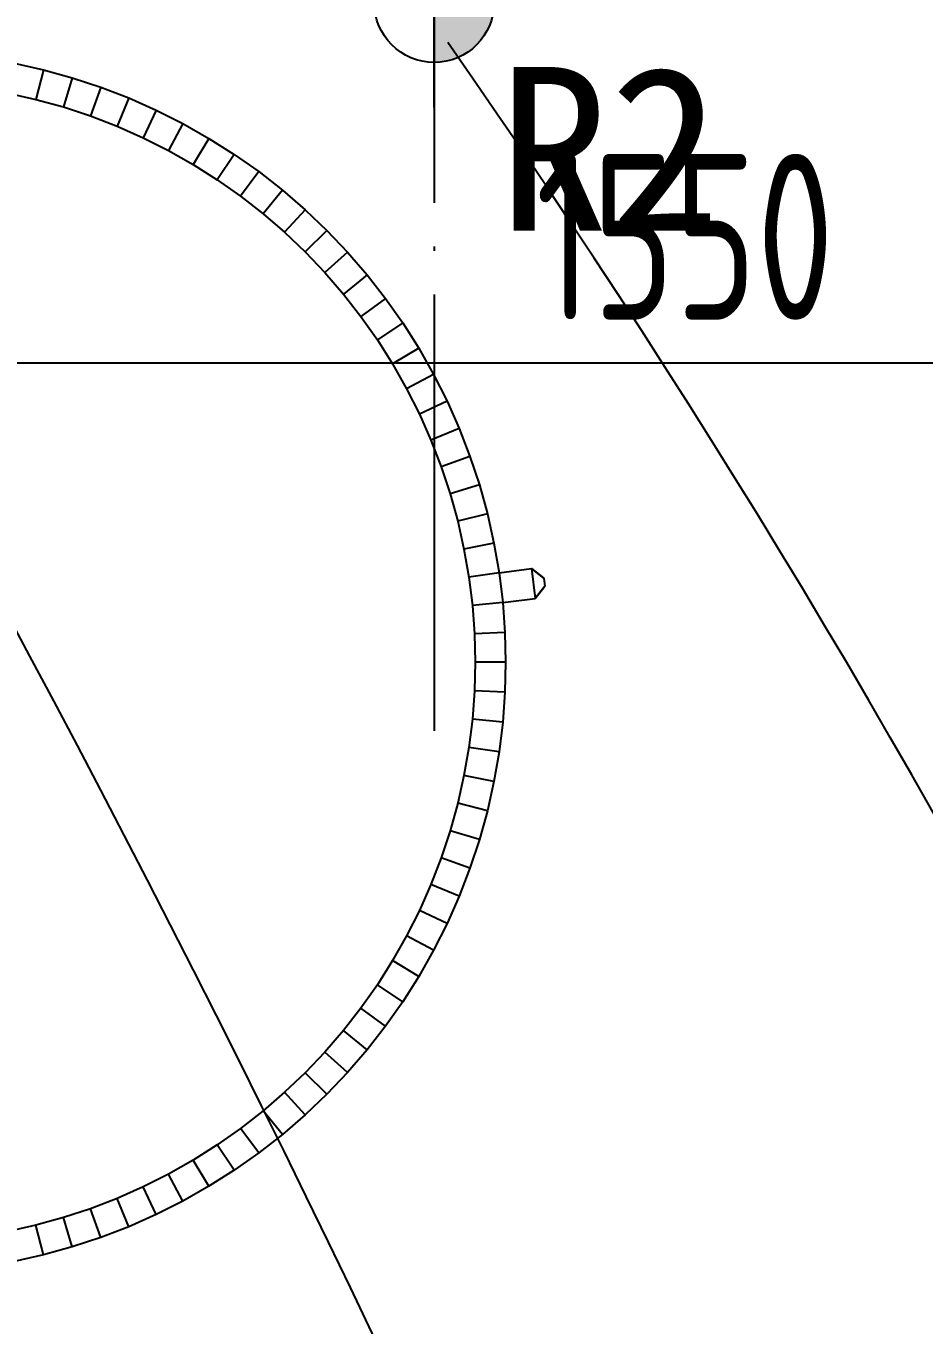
# Model space of a CAD drawing. Extents: x 11992 to 29481, y -6727 to 6811.
# Drawn here: x 13072 to 13484, y -3926 to -3330 of the extents above; entities that cross this region are included whole.
import ezdxf

# ---------------------------------------------------------------- set-up
doc = ezdxf.new("R2010")
doc.units = 0
doc.header["$MEASUREMENT"] = 0
doc.linetypes.add('DOTE', pattern=[2.42, 2, -0.2, 0.02, -0.2])
doc.layers.get('0').update_dxf_attribs({"color": 8, "linetype": 'CONTINUOUS'})
doc.layers.get('Defpoints').update_dxf_attribs({"color": 8, "linetype": 'CONTINUOUS'})
for name, color, linetype in [('zoylight 2射灯', 1, 'CONTINUOUS'), ('zoylight 3编号', 7, 'CONTINUOUS'), ('zoylight 4标注', 9, 'CONTINUOUS'), ('zoylight 5回路', 4, 'CONTINUOUS')]:
    doc.layers.add(name, color=color, linetype=linetype)
doc.styles.add('CCD-DIM', font='archs.shx', dxfattribs={"width": 0.8})
doc.styles.add('TFB MS 3mm at 1 to 25', font='arial.ttf', dxfattribs={"height": 75})
doc.dimstyles.new('zoylight_DIM_40', dxfattribs={"dimscale": 40, "dimtxt": 1.9, "dimasz": 0.4, "dimexe": 0.5, "dimexo": 0.5, "dimgap": 0.5, "dimtad": 1, "dimdec": 0, "dimrnd": 5, "dimzin": 12, "dimdsep": 46, "dimtxsty": 'CCD-DIM', "dimblk": 'CCD_Dimension_Tick', "dimcen": 0.125, "dimclrd": 44, "dimclre": 44, "dimclrt": 50, "dimadec": 0, "dimazin": 0, "dimtfac": 1, "dimtdec": 0, "dimtmove": 2, "dimatfit": 3, "dimldrblk": 'CCD_Leader_Dot', "dimfxl": 0, "dimtvp": 1, "dimtolj": 1, "dimtzin": 0, "dimarcsym": 0})

# ---------------------------------------------------------------- blocks, each defined once
blk = doc.blocks.new('嵌入式射灯55')
at = {"layer": 'zoylight 2射灯'}
h = blk.add_hatch(color=256, dxfattribs=at)
h.dxf.hatch_style = 1
h.paths.add_polyline_path([(0, 0), (0, 27.5, 0.4142136), (-27.5, 0)])
h.paths.add_polyline_path([(0, -27.5, 0.4142136), (27.5, 0), (0, 0)])
for p, q in [((0, -48.125), (0, 48.125)), ((48.125, 0), (-48.125, 0))]:
    blk.add_line(p, q, dxfattribs=at)
blk.add_circle((0, 0), 27.5, dxfattribs=at)
blk = doc.blocks.new('CCD_Dimension_Tick')
at = {"color": 0, "linetype": 'ByBlock'}
for p, q in [((-1.091, 0), (0, 0)), ((0, 0), (1.091, 0))]:
    blk.add_line(p, q, dxfattribs=at)
at = {"color": 0, "linetype": 'Continuous', "const_width": 0.608}
blk.add_lwpolyline([(-0.61, -0.61), (0.61, 0.61)], dxfattribs=at)
blk = doc.blocks.new('*D130')
at = {"layer": 'Defpoints', "color": 0, "linetype": 'Continuous'}
for p in [(12599.61, -3484.83), (12599.61, -3548.51), (14149.61, -3548.51)]:
    blk.add_point(p, dxfattribs=at)
at = {"layer": 'zoylight 4标注', "color": 44, "linetype": 'Continuous', "lineweight": -2}
blk.add_line((12599.61, -3528.51), (12599.61, -3464.83), dxfattribs=at)
at = {"layer": 'zoylight 4标注', "color": 44, "lineweight": -2}
for p, q in [((14149.61, -3528.51), (14149.61, -3464.83)), ((14133.61, -3484.83), (12615.61, -3484.83))]:
    blk.add_line(p, q, dxfattribs=at)
at = {"layer": 'zoylight 4标注', "color": 44, "linetype": 'Continuous', "lineweight": -2, "xscale": 16, "yscale": 16, "zscale": 16}
for p, rotation in [((12599.61, -3484.83), 180.0000000003128), ((14149.61, -3484.83), 3.127897940657931e-10)]:
    blk.add_blockref('CCD_Dimension_Tick', p, dxfattribs=dict(at, rotation=rotation))
at = {"layer": 'zoylight 4标注', "color": 50, "linetype": 'Continuous', "insert": (13374.61, -3426.83), "char_height": 76, "attachment_point": 5, "style": 'CCD-DIM'}
blk.add_mtext('\\A1;1550', dxfattribs=at)
blk = doc.blocks.new('CCD_Leader_Dot')
at = {"color": 0, "linetype": 'ByBlock'}
blk.add_line((-5, 0), (-10, 0), dxfattribs=at)
at = {"color": 0, "linetype": 'ByBlock', "const_width": 5}
blk.add_lwpolyline([(-2.5, 0, 1), (2.5, 0, 1)], format="xyb", close=True, dxfattribs=at)

msp = doc.modelspace()

# ---------------------------------------------------------------- linework, layer by layer
for p, q in [((13067.02, -3347.27, -2440.43), (13080.43, -3350.28, -2440.43)), ((13067.02, -3347.27, -2220.43), (13080.43, -3350.28, -2220.43)), ((13067.02, -3347.27, -2210.43), (13080.43, -3350.28, -2210.43)), ((13067.02, -3347.27, -2190.43), (13080.43, -3350.28, -2190.43)), ((13080.43, -3350.28, -2210.43), (13077.03, -3363.86, -2210.43)), ((13080.43, -3350.28, -2440.43), (13080.43, -3350.28, -2220.43)), ((13080.43, -3350.28, -2440.43), (13093.68, -3353.94, -2440.43)), ((13080.43, -3350.28, -2220.43), (13093.68, -3353.94, -2220.43)), ((13080.43, -3350.28, -2210.43), (13093.68, -3353.94, -2210.43)), ((13080.43, -3350.28, -2190.43), (13093.68, -3353.94, -2190.43)), ((13080.43, -3350.28, -2210.43), (13080.43, -3350.28, -2190.43)), ((13093.68, -3353.94, -2210.43), (13089.61, -3367.34, -2210.43)), ((13093.68, -3353.94, -2440.43), (13093.68, -3353.94, -2220.43)), ((13093.68, -3353.94, -2440.43), (13106.73, -3358.25, -2440.43)), ((13093.68, -3353.94, -2220.43), (13106.73, -3358.25, -2220.43)), ((13093.68, -3353.94, -2210.43), (13106.73, -3358.25, -2210.43)), ((13093.68, -3353.94, -2190.43), (13106.73, -3358.25, -2190.43)), ((13093.68, -3353.94, -2210.43), (13093.68, -3353.94, -2190.43)), ((13064.29, -3361, -2210.43), (13077.03, -3363.86, -2210.43)), ((13064.29, -3361, -2220.43), (13077.03, -3363.86, -2220.43)), ((13077.03, -3363.86, -2210.43), (13089.61, -3367.34, -2210.43)), ((13077.03, -3363.86, -2220.43), (13089.61, -3367.34, -2220.43)), ((13077.03, -3363.86, -2210.43), (13077.03, -3363.86, -2220.43)), ((13106.73, -3358.25, -2210.43), (13102.01, -3371.43, -2210.43)), ((13106.73, -3358.25, -2440.43), (13106.73, -3358.25, -2220.43)), ((13106.73, -3358.25, -2440.43), (13119.55, -3363.2, -2440.43)), ((13106.73, -3358.25, -2220.43), (13119.55, -3363.2, -2220.43)), ((13106.73, -3358.25, -2210.43), (13119.55, -3363.2, -2210.43)), ((13106.73, -3358.25, -2190.43), (13119.55, -3363.2, -2190.43)), ((13106.73, -3358.25, -2210.43), (13106.73, -3358.25, -2190.43)), ((13119.55, -3363.2, -2210.43), (13114.19, -3376.13, -2210.43)), ((13119.55, -3363.2, -2440.43), (13119.55, -3363.2, -2220.43)), ((13119.55, -3363.2, -2440.43), (13132.11, -3368.77, -2440.43)), ((13119.55, -3363.2, -2220.43), (13132.11, -3368.77, -2220.43)), ((13119.55, -3363.2, -2210.43), (13132.11, -3368.77, -2210.43)), ((13119.55, -3363.2, -2190.43), (13132.11, -3368.77, -2190.43)), ((13119.55, -3363.2, -2210.43), (13119.55, -3363.2, -2190.43)), ((13089.61, -3367.34, -2210.43), (13102.01, -3371.43, -2210.43)), ((13089.61, -3367.34, -2220.43), (13102.01, -3371.43, -2220.43)), ((13089.61, -3367.34, -2210.43), (13089.61, -3367.34, -2220.43)), ((13132.11, -3368.77, -2210.43), (13126.13, -3381.42, -2210.43)), ((13132.11, -3368.77, -2440.43), (13132.11, -3368.77, -2220.43)), ((13132.11, -3368.77, -2440.43), (13144.39, -3374.95, -2440.43)), ((13132.11, -3368.77, -2220.43), (13144.39, -3374.95, -2220.43)), ((13132.11, -3368.77, -2210.43), (13144.39, -3374.95, -2210.43)), ((13132.11, -3368.77, -2190.43), (13144.39, -3374.95, -2190.43)), ((13132.11, -3368.77, -2210.43), (13132.11, -3368.77, -2190.43)), ((13102.01, -3371.43, -2210.43), (13114.19, -3376.13, -2210.43)), ((13102.01, -3371.43, -2220.43), (13114.19, -3376.13, -2220.43)), ((13102.01, -3371.43, -2210.43), (13102.01, -3371.43, -2220.43)), ((13144.39, -3374.95, -2210.43), (13137.79, -3387.29, -2210.43)), ((13144.39, -3374.95, -2440.43), (13144.39, -3374.95, -2220.43)), ((13144.39, -3374.95, -2440.43), (13156.35, -3381.72, -2440.43)), ((13144.39, -3374.95, -2220.43), (13156.35, -3381.72, -2220.43)), ((13144.39, -3374.95, -2210.43), (13156.35, -3381.72, -2210.43)), ((13144.39, -3374.95, -2190.43), (13156.35, -3381.72, -2190.43)), ((13144.39, -3374.95, -2210.43), (13144.39, -3374.95, -2190.43)), ((13114.19, -3376.13, -2210.43), (13126.13, -3381.42, -2210.43)), ((13114.19, -3376.13, -2220.43), (13126.13, -3381.42, -2220.43)), ((13114.19, -3376.13, -2210.43), (13114.19, -3376.13, -2220.43)), ((13126.13, -3381.42, -2210.43), (13137.79, -3387.29, -2210.43)), ((13126.13, -3381.42, -2220.43), (13137.79, -3387.29, -2220.43)), ((13126.13, -3381.42, -2210.43), (13126.13, -3381.42, -2220.43)), ((13156.35, -3381.72, -2210.43), (13149.15, -3393.73, -2210.43)), ((13156.35, -3381.72, -2440.43), (13156.35, -3381.72, -2220.43)), ((13156.35, -3381.72, -2440.43), (13167.96, -3389.07, -2440.43)), ((13156.35, -3381.72, -2220.43), (13167.96, -3389.07, -2220.43)), ((13156.35, -3381.72, -2210.43), (13167.96, -3389.07, -2210.43)), ((13156.35, -3381.72, -2190.43), (13167.96, -3389.07, -2190.43)), ((13156.35, -3381.72, -2210.43), (13156.35, -3381.72, -2190.43)), ((13137.79, -3387.29, -2210.43), (13149.15, -3393.73, -2210.43)), ((13137.79, -3387.29, -2220.43), (13149.15, -3393.73, -2220.43)), ((13137.79, -3387.29, -2210.43), (13137.79, -3387.29, -2220.43)), ((13149.15, -3393.73, -2210.43), (13160.18, -3400.71, -2210.43)), ((13149.15, -3393.73, -2220.43), (13160.18, -3400.71, -2220.43)), ((13149.15, -3393.73, -2210.43), (13149.15, -3393.73, -2220.43)), ((13167.96, -3389.07, -2210.43), (13160.18, -3400.71, -2210.43)), ((13167.96, -3389.07, -2440.43), (13167.96, -3389.07, -2220.43)), ((13167.96, -3389.07, -2440.43), (13179.19, -3396.99, -2440.43)), ((13167.96, -3389.07, -2220.43), (13179.19, -3396.99, -2220.43)), ((13167.96, -3389.07, -2210.43), (13179.19, -3396.99, -2210.43)), ((13167.96, -3389.07, -2190.43), (13179.19, -3396.99, -2190.43)), ((13167.96, -3389.07, -2210.43), (13167.96, -3389.07, -2190.43)), ((13179.19, -3396.99, -2210.43), (13170.85, -3408.23, -2210.43)), ((13179.19, -3396.99, -2440.43), (13179.19, -3396.99, -2220.43)), ((13179.19, -3396.99, -2440.43), (13190.03, -3405.44, -2440.43)), ((13179.19, -3396.99, -2220.43), (13190.03, -3405.44, -2220.43)), ((13179.19, -3396.99, -2210.43), (13190.03, -3405.44, -2210.43)), ((13179.19, -3396.99, -2190.43), (13190.03, -3405.44, -2190.43)), ((13179.19, -3396.99, -2210.43), (13179.19, -3396.99, -2190.43)), ((13160.18, -3400.71, -2210.43), (13170.85, -3408.23, -2210.43)), ((13160.18, -3400.71, -2220.43), (13170.85, -3408.23, -2220.43)), ((13160.18, -3400.71, -2210.43), (13160.18, -3400.71, -2220.43)), ((13190.03, -3405.44, -2210.43), (13181.15, -3416.26, -2210.43)), ((13190.03, -3405.44, -2440.43), (13190.03, -3405.44, -2220.43)), ((13190.03, -3405.44, -2440.43), (13200.43, -3414.42, -2440.43)), ((13190.03, -3405.44, -2220.43), (13200.43, -3414.42, -2220.43)), ((13190.03, -3405.44, -2210.43), (13200.43, -3414.42, -2210.43)), ((13190.03, -3405.44, -2190.43), (13200.43, -3414.42, -2190.43)), ((13190.03, -3405.44, -2210.43), (13190.03, -3405.44, -2190.43)), ((13170.85, -3408.23, -2210.43), (13181.15, -3416.26, -2210.43)), ((13170.85, -3408.23, -2220.43), (13181.15, -3416.26, -2220.43)), ((13170.85, -3408.23, -2210.43), (13170.85, -3408.23, -2220.43)), ((13181.15, -3416.26, -2210.43), (13191.03, -3424.79, -2210.43)), ((13181.15, -3416.26, -2220.43), (13191.03, -3424.79, -2220.43)), ((13181.15, -3416.26, -2210.43), (13181.15, -3416.26, -2220.43)), ((13200.43, -3414.42, -2210.43), (13191.03, -3424.79, -2210.43)), ((13200.43, -3414.42, -2440.43), (13200.43, -3414.42, -2220.43)), ((13200.43, -3414.42, -2440.43), (13210.39, -3423.9, -2440.43)), ((13200.43, -3414.42, -2220.43), (13210.39, -3423.9, -2220.43)), ((13200.43, -3414.42, -2210.43), (13210.39, -3423.9, -2210.43)), ((13200.43, -3414.42, -2190.43), (13210.39, -3423.9, -2190.43)), ((13200.43, -3414.42, -2210.43), (13200.43, -3414.42, -2190.43)), ((13191.03, -3424.79, -2210.43), (13200.49, -3433.79, -2210.43)), ((13191.03, -3424.79, -2220.43), (13200.49, -3433.79, -2220.43)), ((13191.03, -3424.79, -2210.43), (13191.03, -3424.79, -2220.43)), ((13210.39, -3423.9, -2210.43), (13200.49, -3433.79, -2210.43)), ((13210.39, -3423.9, -2440.43), (13210.39, -3423.9, -2220.43)), ((13210.39, -3423.9, -2440.43), (13219.86, -3433.85, -2440.43)), ((13210.39, -3423.9, -2220.43), (13219.86, -3433.85, -2220.43)), ((13210.39, -3423.9, -2210.43), (13219.86, -3433.85, -2210.43)), ((13210.39, -3423.9, -2190.43), (13219.86, -3433.85, -2190.43)), ((13210.39, -3423.9, -2210.43), (13210.39, -3423.9, -2190.43)), ((13200.49, -3433.79, -2210.43), (13209.49, -3443.25, -2210.43)), ((13200.49, -3433.79, -2220.43), (13209.49, -3443.25, -2220.43)), ((13200.49, -3433.79, -2210.43), (13200.49, -3433.79, -2220.43)), ((13219.86, -3433.85, -2210.43), (13209.49, -3443.25, -2210.43)), ((13219.86, -3433.85, -2440.43), (13219.86, -3433.85, -2220.43)), ((13219.86, -3433.85, -2440.43), (13228.84, -3444.25, -2440.43)), ((13219.86, -3433.85, -2220.43), (13228.84, -3444.25, -2220.43)), ((13219.86, -3433.85, -2210.43), (13228.84, -3444.25, -2210.43)), ((13219.86, -3433.85, -2190.43), (13228.84, -3444.25, -2190.43)), ((13219.86, -3433.85, -2210.43), (13219.86, -3433.85, -2190.43)), ((13209.49, -3443.25, -2210.43), (13218.02, -3453.14, -2210.43)), ((13209.49, -3443.25, -2220.43), (13218.02, -3453.14, -2220.43)), ((13209.49, -3443.25, -2210.43), (13209.49, -3443.25, -2220.43)), ((13228.84, -3444.25, -2210.43), (13218.02, -3453.14, -2210.43)), ((13228.84, -3444.25, -2440.43), (13228.84, -3444.25, -2220.43)), ((13228.84, -3444.25, -2440.43), (13237.3, -3455.09, -2440.43)), ((13228.84, -3444.25, -2220.43), (13237.3, -3455.09, -2220.43)), ((13228.84, -3444.25, -2210.43), (13237.3, -3455.09, -2210.43)), ((13228.84, -3444.25, -2190.43), (13237.3, -3455.09, -2190.43)), ((13228.84, -3444.25, -2210.43), (13228.84, -3444.25, -2190.43)), ((13218.02, -3453.14, -2210.43), (13226.05, -3463.43, -2210.43)), ((13218.02, -3453.14, -2220.43), (13226.05, -3463.43, -2220.43)), ((13218.02, -3453.14, -2210.43), (13218.02, -3453.14, -2220.43)), ((13237.3, -3455.09, -2210.43), (13226.05, -3463.43, -2210.43)), ((13237.3, -3455.09, -2440.43), (13237.3, -3455.09, -2220.43)), ((13237.3, -3455.09, -2440.43), (13245.21, -3466.33, -2440.43)), ((13237.3, -3455.09, -2220.43), (13245.21, -3466.33, -2220.43)), ((13237.3, -3455.09, -2210.43), (13245.21, -3466.33, -2210.43)), ((13237.3, -3455.09, -2190.43), (13245.21, -3466.33, -2190.43)), ((13237.3, -3455.09, -2210.43), (13237.3, -3455.09, -2190.43)), ((13226.05, -3463.43, -2210.43), (13233.57, -3474.1, -2210.43)), ((13226.05, -3463.43, -2220.43), (13233.57, -3474.1, -2220.43)), ((13226.05, -3463.43, -2210.43), (13226.05, -3463.43, -2220.43)), ((13245.21, -3466.33, -2210.43), (13233.57, -3474.1, -2210.43)), ((13245.21, -3466.33, -2440.43), (13245.21, -3466.33, -2220.43)), ((13245.21, -3466.33, -2440.43), (13252.56, -3477.94, -2440.43)), ((13245.21, -3466.33, -2220.43), (13252.56, -3477.94, -2220.43)), ((13245.21, -3466.33, -2210.43), (13252.56, -3477.94, -2210.43)), ((13245.21, -3466.33, -2190.43), (13252.56, -3477.94, -2190.43)), ((13245.21, -3466.33, -2210.43), (13245.21, -3466.33, -2190.43)), ((13233.57, -3474.1, -2210.43), (13240.55, -3485.13, -2210.43)), ((13233.57, -3474.1, -2220.43), (13240.55, -3485.13, -2220.43)), ((13233.57, -3474.1, -2210.43), (13233.57, -3474.1, -2220.43)), ((13252.56, -3477.94, -2210.43), (13240.55, -3485.13, -2210.43)), ((13252.56, -3477.94, -2440.43), (13252.56, -3477.94, -2220.43)), ((13252.56, -3477.94, -2440.43), (13259.34, -3489.89, -2440.43)), ((13252.56, -3477.94, -2220.43), (13259.34, -3489.89, -2220.43)), ((13252.56, -3477.94, -2210.43), (13259.34, -3489.89, -2210.43)), ((13252.56, -3477.94, -2190.43), (13259.34, -3489.89, -2190.43)), ((13252.56, -3477.94, -2210.43), (13252.56, -3477.94, -2190.43)), ((13240.55, -3485.13, -2210.43), (13246.99, -3496.49, -2210.43)), ((13240.55, -3485.13, -2220.43), (13246.99, -3496.49, -2220.43)), ((13240.55, -3485.13, -2210.43), (13240.55, -3485.13, -2220.43)), ((13259.34, -3489.89, -2210.43), (13246.99, -3496.49, -2210.43)), ((13259.34, -3489.89, -2440.43), (13259.34, -3489.89, -2220.43)), ((13259.34, -3489.89, -2440.43), (13265.52, -3502.17, -2440.43)), ((13259.34, -3489.89, -2220.43), (13265.52, -3502.17, -2220.43)), ((13259.34, -3489.89, -2210.43), (13265.52, -3502.17, -2210.43)), ((13259.34, -3489.89, -2190.43), (13265.52, -3502.17, -2190.43)), ((13259.34, -3489.89, -2210.43), (13259.34, -3489.89, -2190.43)), ((13246.99, -3496.49, -2210.43), (13252.86, -3508.16, -2210.43)), ((13246.99, -3496.49, -2220.43), (13252.86, -3508.16, -2220.43)), ((13246.99, -3496.49, -2210.43), (13246.99, -3496.49, -2220.43)), ((13265.52, -3502.17, -2210.43), (13252.86, -3508.16, -2210.43)), ((13265.52, -3502.17, -2440.43), (13265.52, -3502.17, -2220.43)), ((13265.52, -3502.17, -2440.43), (13271.08, -3514.73, -2440.43)), ((13265.52, -3502.17, -2220.43), (13271.08, -3514.73, -2220.43)), ((13265.52, -3502.17, -2210.43), (13271.08, -3514.73, -2210.43)), ((13265.52, -3502.17, -2190.43), (13271.08, -3514.73, -2190.43)), ((13265.52, -3502.17, -2210.43), (13265.52, -3502.17, -2190.43)), ((13252.86, -3508.16, -2210.43), (13258.15, -3520.09, -2210.43)), ((13252.86, -3508.16, -2220.43), (13258.15, -3520.09, -2220.43)), ((13252.86, -3508.16, -2210.43), (13252.86, -3508.16, -2220.43)), ((13271.08, -3514.73, -2210.43), (13258.15, -3520.09, -2210.43)), ((13271.08, -3514.73, -2440.43), (13271.08, -3514.73, -2220.43)), ((13271.08, -3514.73, -2440.43), (13276.03, -3527.56, -2440.43)), ((13271.08, -3514.73, -2220.43), (13276.03, -3527.56, -2220.43)), ((13271.08, -3514.73, -2210.43), (13276.03, -3527.56, -2210.43)), ((13271.08, -3514.73, -2190.43), (13276.03, -3527.56, -2190.43)), ((13271.08, -3514.73, -2210.43), (13271.08, -3514.73, -2190.43)), ((13258.15, -3520.09, -2210.43), (13262.85, -3532.27, -2210.43)), ((13258.15, -3520.09, -2220.43), (13262.85, -3532.27, -2220.43)), ((13258.15, -3520.09, -2210.43), (13258.15, -3520.09, -2220.43)), ((13276.03, -3527.56, -2210.43), (13262.85, -3532.27, -2210.43)), ((13276.03, -3527.56, -2440.43), (13276.03, -3527.56, -2220.43)), ((13276.03, -3527.56, -2440.43), (13280.34, -3540.61, -2440.43)), ((13276.03, -3527.56, -2220.43), (13280.34, -3540.61, -2220.43)), ((13276.03, -3527.56, -2210.43), (13280.34, -3540.61, -2210.43)), ((13276.03, -3527.56, -2190.43), (13280.34, -3540.61, -2190.43)), ((13276.03, -3527.56, -2210.43), (13276.03, -3527.56, -2190.43)), ((13262.85, -3532.27, -2210.43), (13266.94, -3544.67, -2210.43)), ((13262.85, -3532.27, -2220.43), (13266.94, -3544.67, -2220.43)), ((13262.85, -3532.27, -2210.43), (13262.85, -3532.27, -2220.43)), ((13280.34, -3540.61, -2210.43), (13266.94, -3544.67, -2210.43)), ((13280.34, -3540.61, -2440.43), (13280.34, -3540.61, -2220.43)), ((13280.34, -3540.61, -2440.43), (13284.01, -3553.85, -2440.43)), ((13280.34, -3540.61, -2220.43), (13284.01, -3553.85, -2220.43)), ((13280.34, -3540.61, -2210.43), (13284.01, -3553.85, -2210.43)), ((13280.34, -3540.61, -2190.43), (13284.01, -3553.85, -2190.43)), ((13280.34, -3540.61, -2210.43), (13280.34, -3540.61, -2190.43)), ((13266.94, -3544.67, -2210.43), (13270.43, -3557.25, -2210.43)), ((13266.94, -3544.67, -2220.43), (13270.43, -3557.25, -2220.43)), ((13266.94, -3544.67, -2210.43), (13266.94, -3544.67, -2220.43)), ((13284.01, -3553.85, -2210.43), (13270.43, -3557.25, -2210.43)), ((13284.01, -3553.85, -2440.43), (13284.01, -3553.85, -2220.43)), ((13284.01, -3553.85, -2440.43), (13287.02, -3567.26, -2440.43)), ((13284.01, -3553.85, -2220.43), (13287.02, -3567.26, -2220.43)), ((13284.01, -3553.85, -2210.43), (13287.02, -3567.26, -2210.43)), ((13284.01, -3553.85, -2190.43), (13287.02, -3567.26, -2190.43)), ((13284.01, -3553.85, -2210.43), (13284.01, -3553.85, -2190.43)), ((13270.43, -3557.25, -2210.43), (13273.29, -3569.99, -2210.43)), ((13270.43, -3557.25, -2220.43), (13273.29, -3569.99, -2220.43)), ((13270.43, -3557.25, -2210.43), (13270.43, -3557.25, -2220.43)), ((13287.02, -3567.26, -2210.43), (13273.29, -3569.99, -2210.43)), ((13273.29, -3569.99, -2210.43), (13275.52, -3582.85, -2210.43)), ((13273.29, -3569.99, -2220.43), (13275.52, -3582.85, -2220.43)), ((13273.29, -3569.99, -2210.43), (13273.29, -3569.99, -2220.43)), ((13287.02, -3567.26, -2440.43), (13287.02, -3567.26, -2220.43)), ((13287.02, -3567.26, -2440.43), (13289.37, -3580.8, -2440.43)), ((13287.02, -3567.26, -2220.43), (13289.37, -3580.8, -2220.43)), ((13287.02, -3567.26, -2210.43), (13289.37, -3580.8, -2210.43)), ((13287.02, -3567.26, -2190.43), (13289.37, -3580.8, -2190.43)), ((13287.02, -3567.26, -2210.43), (13287.02, -3567.26, -2190.43)), ((13289.37, -3580.8, -2210.43), (13275.52, -3582.85, -2210.43)), ((13275.52, -3582.85, -2210.43), (13277.12, -3595.81, -2210.43)), ((13275.52, -3582.85, -2220.43), (13277.12, -3595.81, -2220.43)), ((13275.52, -3582.85, -2210.43), (13275.52, -3582.85, -2220.43)), ((13289.37, -3580.8, -2440.43), (13304.26, -3578.96, -2440.43)), ((13289.37, -3580.8, -2220.43), (13304.26, -3578.96, -2220.43)), ((13289.37, -3580.8, -2440.43), (13289.37, -3580.8, -2220.43)), ((13289.37, -3580.8, -2440.43), (13291.05, -3594.44, -2440.43)), ((13289.37, -3580.8, -2220.43), (13291.05, -3594.44, -2220.43)), ((13289.37, -3580.8, -2210.43), (13291.05, -3594.44, -2210.43)), ((13289.37, -3580.8, -2190.43), (13291.05, -3594.44, -2190.43)), ((13289.37, -3580.8, -2210.43), (13289.37, -3580.8, -2190.43)), ((13304.26, -3578.96, -2220.43), (13309.83, -3583.31, -2225.43)), ((13309.83, -3583.31, -2435.43), (13304.26, -3578.96, -2440.43)), ((13304.26, -3578.96, -2220.43), (13304.26, -3578.96, -2440.43)), ((13304.26, -3578.96, -2440.43), (13305.94, -3592.6, -2440.43)), ((13304.26, -3578.96, -2220.43), (13305.94, -3592.6, -2220.43)), ((13309.83, -3583.31, -2225.43), (13309.83, -3583.31, -2435.43)), ((13309.83, -3583.31, -2435.43), (13310.29, -3587.03, -2435.43)), ((13309.83, -3583.31, -2225.43), (13310.29, -3587.03, -2225.43)), ((13310.29, -3587.03, -2435.43), (13305.94, -3592.6, -2440.43)), ((13305.94, -3592.6, -2220.43), (13310.29, -3587.03, -2225.43)), ((13310.29, -3587.03, -2435.43), (13310.29, -3587.03, -2225.43)), ((13291.05, -3594.44, -2210.43), (13277.12, -3595.81, -2210.43)), ((13277.12, -3595.81, -2210.43), (13278.08, -3608.83, -2210.43)), ((13277.12, -3595.81, -2220.43), (13278.08, -3608.83, -2220.43)), ((13277.12, -3595.81, -2210.43), (13277.12, -3595.81, -2220.43)), ((13291.05, -3594.44, -2220.43), (13305.94, -3592.6, -2220.43)), ((13291.05, -3594.44, -2440.43), (13305.94, -3592.6, -2440.43)), ((13291.05, -3594.44, -2440.43), (13291.05, -3594.44, -2220.43)), ((13291.05, -3594.44, -2440.43), (13292.06, -3608.15, -2440.43)), ((13291.05, -3594.44, -2220.43), (13292.06, -3608.15, -2220.43)), ((13291.05, -3594.44, -2210.43), (13292.06, -3608.15, -2210.43)), ((13291.05, -3594.44, -2190.43), (13292.06, -3608.15, -2190.43)), ((13291.05, -3594.44, -2210.43), (13291.05, -3594.44, -2190.43)), ((13305.94, -3592.6, -2440.43), (13305.94, -3592.6, -2220.43)), ((13292.06, -3608.15, -2210.43), (13278.08, -3608.83, -2210.43)), ((13292.06, -3608.15, -2440.43), (13292.06, -3608.15, -2220.43)), ((13292.06, -3608.15, -2440.43), (13292.4, -3621.89, -2440.43)), ((13292.06, -3608.15, -2220.43), (13292.4, -3621.89, -2220.43)), ((13292.06, -3608.15, -2210.43), (13292.4, -3621.89, -2210.43)), ((13292.06, -3608.15, -2190.43), (13292.4, -3621.89, -2190.43)), ((13292.06, -3608.15, -2210.43), (13292.06, -3608.15, -2190.43)), ((13278.08, -3608.83, -2210.43), (13278.4, -3621.89, -2210.43)), ((13278.08, -3608.83, -2220.43), (13278.4, -3621.89, -2220.43)), ((13278.08, -3608.83, -2210.43), (13278.08, -3608.83, -2220.43)), ((13278.4, -3621.89, -2210.43), (13278.08, -3634.94, -2210.43)), ((13278.4, -3621.89, -2220.43), (13278.08, -3634.94, -2220.43)), ((13292.4, -3621.89, -2210.43), (13278.4, -3621.89, -2220.43)), ((13292.4, -3621.89, -2440.43), (13292.06, -3635.62, -2440.43)), ((13292.4, -3621.89, -2220.43), (13292.06, -3635.62, -2220.43)), ((13292.4, -3621.89, -2210.43), (13292.06, -3635.62, -2210.43)), ((13292.4, -3621.89, -2190.43), (13292.06, -3635.62, -2190.43)), ((13292.4, -3621.89, -2440.43), (13292.4, -3621.89, -2220.43)), ((13292.4, -3621.89, -2210.43), (13292.4, -3621.89, -2190.43)), ((13278.08, -3634.94, -2210.43), (13277.12, -3647.96, -2210.43)), ((13278.08, -3634.94, -2220.43), (13277.12, -3647.96, -2220.43)), ((13292.06, -3635.62, -2210.43), (13278.08, -3634.94, -2210.43)), ((13278.08, -3634.94, -2210.43), (13278.08, -3634.94, -2220.43)), ((13292.06, -3635.62, -2440.43), (13291.05, -3649.33, -2440.43)), ((13292.06, -3635.62, -2220.43), (13291.05, -3649.33, -2220.43)), ((13292.06, -3635.62, -2210.43), (13291.05, -3649.33, -2210.43)), ((13292.06, -3635.62, -2190.43), (13291.05, -3649.33, -2190.43)), ((13292.06, -3635.62, -2440.43), (13292.06, -3635.62, -2220.43)), ((13292.06, -3635.62, -2210.43), (13292.06, -3635.62, -2190.43)), ((13277.12, -3647.96, -2210.43), (13275.52, -3660.92, -2210.43)), ((13277.12, -3647.96, -2220.43), (13275.52, -3660.92, -2220.43)), ((13291.05, -3649.33, -2210.43), (13277.12, -3647.96, -2210.43)), ((13277.12, -3647.96, -2210.43), (13277.12, -3647.96, -2220.43)), ((13291.05, -3649.33, -2440.43), (13289.37, -3662.97, -2440.43)), ((13291.05, -3649.33, -2220.43), (13289.37, -3662.97, -2220.43)), ((13291.05, -3649.33, -2210.43), (13289.37, -3662.97, -2210.43)), ((13291.05, -3649.33, -2190.43), (13289.37, -3662.97, -2190.43)), ((13291.05, -3649.33, -2440.43), (13291.05, -3649.33, -2220.43)), ((13291.05, -3649.33, -2210.43), (13291.05, -3649.33, -2190.43)), ((13275.52, -3660.92, -2210.43), (13273.29, -3673.78, -2210.43)), ((13275.52, -3660.92, -2220.43), (13273.29, -3673.78, -2220.43)), ((13289.37, -3662.97, -2210.43), (13275.52, -3660.92, -2210.43)), ((13275.52, -3660.92, -2210.43), (13275.52, -3660.92, -2220.43)), ((13289.37, -3662.97, -2440.43), (13287.02, -3676.51, -2440.43)), ((13289.37, -3662.97, -2220.43), (13287.02, -3676.51, -2220.43)), ((13289.37, -3662.97, -2210.43), (13287.02, -3676.51, -2210.43)), ((13289.37, -3662.97, -2190.43), (13287.02, -3676.51, -2190.43)), ((13289.37, -3662.97, -2440.43), (13289.37, -3662.97, -2220.43)), ((13289.37, -3662.97, -2210.43), (13289.37, -3662.97, -2190.43)), ((13273.29, -3673.78, -2210.43), (13270.43, -3686.52, -2210.43)), ((13273.29, -3673.78, -2220.43), (13270.43, -3686.52, -2220.43)), ((13287.02, -3676.51, -2210.43), (13273.29, -3673.78, -2210.43)), ((13273.29, -3673.78, -2210.43), (13273.29, -3673.78, -2220.43)), ((13287.02, -3676.51, -2440.43), (13284.01, -3689.92, -2440.43)), ((13287.02, -3676.51, -2220.43), (13284.01, -3689.92, -2220.43)), ((13287.02, -3676.51, -2210.43), (13284.01, -3689.92, -2210.43)), ((13287.02, -3676.51, -2190.43), (13284.01, -3689.92, -2190.43)), ((13287.02, -3676.51, -2440.43), (13287.02, -3676.51, -2220.43)), ((13287.02, -3676.51, -2210.43), (13287.02, -3676.51, -2190.43)), ((13270.43, -3686.52, -2210.43), (13266.94, -3699.1, -2210.43)), ((13270.43, -3686.52, -2220.43), (13266.94, -3699.1, -2220.43)), ((13284.01, -3689.92, -2210.43), (13270.43, -3686.52, -2210.43)), ((13270.43, -3686.52, -2210.43), (13270.43, -3686.52, -2220.43)), ((13284.01, -3689.92, -2440.43), (13280.34, -3703.16, -2440.43)), ((13284.01, -3689.92, -2220.43), (13280.34, -3703.16, -2220.43)), ((13284.01, -3689.92, -2210.43), (13280.34, -3703.16, -2210.43)), ((13284.01, -3689.92, -2190.43), (13280.34, -3703.16, -2190.43)), ((13284.01, -3689.92, -2440.43), (13284.01, -3689.92, -2220.43)), ((13284.01, -3689.92, -2210.43), (13284.01, -3689.92, -2190.43)), ((13266.94, -3699.1, -2210.43), (13262.85, -3711.5, -2210.43)), ((13266.94, -3699.1, -2220.43), (13262.85, -3711.5, -2220.43)), ((13280.34, -3703.16, -2210.43), (13266.94, -3699.1, -2210.43)), ((13266.94, -3699.1, -2210.43), (13266.94, -3699.1, -2220.43)), ((13280.34, -3703.16, -2440.43), (13276.03, -3716.21, -2440.43)), ((13280.34, -3703.16, -2220.43), (13276.03, -3716.21, -2220.43)), ((13280.34, -3703.16, -2210.43), (13276.03, -3716.21, -2210.43)), ((13280.34, -3703.16, -2190.43), (13276.03, -3716.21, -2190.43)), ((13280.34, -3703.16, -2440.43), (13280.34, -3703.16, -2220.43)), ((13280.34, -3703.16, -2210.43), (13280.34, -3703.16, -2190.43)), ((13262.85, -3711.5, -2210.43), (13258.15, -3723.68, -2210.43)), ((13262.85, -3711.5, -2220.43), (13258.15, -3723.68, -2220.43)), ((13276.03, -3716.21, -2210.43), (13262.85, -3711.5, -2210.43)), ((13262.85, -3711.5, -2210.43), (13262.85, -3711.5, -2220.43)), ((13276.03, -3716.21, -2440.43), (13271.08, -3729.04, -2440.43)), ((13276.03, -3716.21, -2220.43), (13271.08, -3729.04, -2220.43)), ((13276.03, -3716.21, -2210.43), (13271.08, -3729.04, -2210.43)), ((13276.03, -3716.21, -2190.43), (13271.08, -3729.04, -2190.43)), ((13276.03, -3716.21, -2440.43), (13276.03, -3716.21, -2220.43)), ((13276.03, -3716.21, -2210.43), (13276.03, -3716.21, -2190.43)), ((13258.15, -3723.68, -2210.43), (13252.86, -3735.61, -2210.43)), ((13258.15, -3723.68, -2220.43), (13252.86, -3735.61, -2220.43)), ((13271.08, -3729.04, -2210.43), (13258.15, -3723.68, -2210.43)), ((13258.15, -3723.68, -2210.43), (13258.15, -3723.68, -2220.43)), ((13271.08, -3729.04, -2440.43), (13265.52, -3741.6, -2440.43)), ((13271.08, -3729.04, -2220.43), (13265.52, -3741.6, -2220.43)), ((13271.08, -3729.04, -2210.43), (13265.52, -3741.6, -2210.43)), ((13271.08, -3729.04, -2190.43), (13265.52, -3741.6, -2190.43)), ((13271.08, -3729.04, -2440.43), (13271.08, -3729.04, -2220.43)), ((13271.08, -3729.04, -2210.43), (13271.08, -3729.04, -2190.43)), ((13252.86, -3735.61, -2210.43), (13246.99, -3747.28, -2210.43)), ((13252.86, -3735.61, -2220.43), (13246.99, -3747.28, -2220.43)), ((13265.52, -3741.6, -2210.43), (13252.86, -3735.61, -2210.43)), ((13252.86, -3735.61, -2210.43), (13252.86, -3735.61, -2220.43)), ((13265.52, -3741.6, -2440.43), (13259.34, -3753.88, -2440.43)), ((13265.52, -3741.6, -2220.43), (13259.34, -3753.88, -2220.43)), ((13265.52, -3741.6, -2210.43), (13259.34, -3753.88, -2210.43)), ((13265.52, -3741.6, -2190.43), (13259.34, -3753.88, -2190.43)), ((13265.52, -3741.6, -2440.43), (13265.52, -3741.6, -2220.43)), ((13265.52, -3741.6, -2210.43), (13265.52, -3741.6, -2190.43)), ((13246.99, -3747.28, -2210.43), (13240.55, -3758.64, -2210.43)), ((13246.99, -3747.28, -2220.43), (13240.55, -3758.64, -2220.43)), ((13259.34, -3753.88, -2210.43), (13246.99, -3747.28, -2210.43)), ((13246.99, -3747.28, -2210.43), (13246.99, -3747.28, -2220.43)), ((13259.34, -3753.88, -2440.43), (13252.56, -3765.83, -2440.43)), ((13259.34, -3753.88, -2220.43), (13252.56, -3765.83, -2220.43)), ((13259.34, -3753.88, -2210.43), (13252.56, -3765.83, -2210.43)), ((13259.34, -3753.88, -2190.43), (13252.56, -3765.83, -2190.43)), ((13259.34, -3753.88, -2440.43), (13259.34, -3753.88, -2220.43)), ((13259.34, -3753.88, -2210.43), (13259.34, -3753.88, -2190.43)), ((13240.55, -3758.64, -2210.43), (13233.57, -3769.67, -2210.43)), ((13240.55, -3758.64, -2220.43), (13233.57, -3769.67, -2220.43)), ((13252.56, -3765.83, -2210.43), (13240.55, -3758.64, -2210.43)), ((13240.55, -3758.64, -2210.43), (13240.55, -3758.64, -2220.43)), ((13252.56, -3765.83, -2440.43), (13245.21, -3777.45, -2440.43)), ((13252.56, -3765.83, -2220.43), (13245.21, -3777.45, -2220.43)), ((13252.56, -3765.83, -2210.43), (13245.21, -3777.45, -2210.43)), ((13252.56, -3765.83, -2190.43), (13245.21, -3777.45, -2190.43)), ((13252.56, -3765.83, -2440.43), (13252.56, -3765.83, -2220.43)), ((13252.56, -3765.83, -2210.43), (13252.56, -3765.83, -2190.43)), ((13233.57, -3769.67, -2210.43), (13226.05, -3780.34, -2210.43)), ((13233.57, -3769.67, -2220.43), (13226.05, -3780.34, -2220.43)), ((13245.21, -3777.45, -2210.43), (13233.57, -3769.67, -2210.43)), ((13233.57, -3769.67, -2210.43), (13233.57, -3769.67, -2220.43)), ((13226.05, -3780.34, -2210.43), (13218.02, -3790.63, -2210.43)), ((13226.05, -3780.34, -2220.43), (13218.02, -3790.63, -2220.43)), ((13237.3, -3788.68, -2210.43), (13226.05, -3780.34, -2210.43)), ((13226.05, -3780.34, -2210.43), (13226.05, -3780.34, -2220.43)), ((13245.21, -3777.45, -2440.43), (13237.3, -3788.68, -2440.43)), ((13245.21, -3777.45, -2220.43), (13237.3, -3788.68, -2220.43)), ((13245.21, -3777.45, -2210.43), (13237.3, -3788.68, -2210.43)), ((13245.21, -3777.45, -2190.43), (13237.3, -3788.68, -2190.43)), ((13245.21, -3777.45, -2440.43), (13245.21, -3777.45, -2220.43)), ((13245.21, -3777.45, -2210.43), (13245.21, -3777.45, -2190.43)), ((13218.02, -3790.63, -2210.43), (13209.49, -3800.52, -2210.43)), ((13218.02, -3790.63, -2220.43), (13209.49, -3800.52, -2220.43)), ((13228.84, -3799.52, -2210.43), (13218.02, -3790.63, -2210.43)), ((13218.02, -3790.63, -2210.43), (13218.02, -3790.63, -2220.43)), ((13237.3, -3788.68, -2440.43), (13228.84, -3799.52, -2440.43)), ((13237.3, -3788.68, -2220.43), (13228.84, -3799.52, -2220.43)), ((13237.3, -3788.68, -2210.43), (13228.84, -3799.52, -2210.43)), ((13237.3, -3788.68, -2190.43), (13228.84, -3799.52, -2190.43)), ((13237.3, -3788.68, -2440.43), (13237.3, -3788.68, -2220.43)), ((13237.3, -3788.68, -2210.43), (13237.3, -3788.68, -2190.43)), ((13209.49, -3800.52, -2210.43), (13200.49, -3809.98, -2210.43)), ((13209.49, -3800.52, -2220.43), (13200.49, -3809.98, -2220.43)), ((13219.86, -3809.92, -2210.43), (13209.49, -3800.52, -2210.43)), ((13209.49, -3800.52, -2210.43), (13209.49, -3800.52, -2220.43)), ((13228.84, -3799.52, -2440.43), (13219.86, -3809.92, -2440.43)), ((13228.84, -3799.52, -2220.43), (13219.86, -3809.92, -2220.43)), ((13228.84, -3799.52, -2210.43), (13219.86, -3809.92, -2210.43)), ((13228.84, -3799.52, -2190.43), (13219.86, -3809.92, -2190.43)), ((13228.84, -3799.52, -2440.43), (13228.84, -3799.52, -2220.43)), ((13228.84, -3799.52, -2210.43), (13228.84, -3799.52, -2190.43)), ((13200.49, -3809.98, -2210.43), (13191.03, -3818.98, -2210.43)), ((13200.49, -3809.98, -2220.43), (13191.03, -3818.98, -2220.43)), ((13210.39, -3819.88, -2210.43), (13200.49, -3809.98, -2210.43)), ((13200.49, -3809.98, -2210.43), (13200.49, -3809.98, -2220.43)), ((13219.86, -3809.92, -2440.43), (13210.39, -3819.88, -2440.43)), ((13219.86, -3809.92, -2220.43), (13210.39, -3819.88, -2220.43)), ((13219.86, -3809.92, -2210.43), (13210.39, -3819.88, -2210.43)), ((13219.86, -3809.92, -2190.43), (13210.39, -3819.88, -2190.43)), ((13219.86, -3809.92, -2440.43), (13219.86, -3809.92, -2220.43)), ((13219.86, -3809.92, -2210.43), (13219.86, -3809.92, -2190.43)), ((13191.03, -3818.98, -2210.43), (13181.15, -3827.51, -2210.43)), ((13191.03, -3818.98, -2220.43), (13181.15, -3827.51, -2220.43)), ((13200.43, -3829.35, -2210.43), (13191.03, -3818.98, -2210.43)), ((13191.03, -3818.98, -2210.43), (13191.03, -3818.98, -2220.43)), ((13210.39, -3819.88, -2440.43), (13200.43, -3829.35, -2440.43)), ((13210.39, -3819.88, -2220.43), (13200.43, -3829.35, -2220.43)), ((13210.39, -3819.88, -2210.43), (13200.43, -3829.35, -2210.43)), ((13210.39, -3819.88, -2190.43), (13200.43, -3829.35, -2190.43)), ((13210.39, -3819.88, -2440.43), (13210.39, -3819.88, -2220.43)), ((13210.39, -3819.88, -2210.43), (13210.39, -3819.88, -2190.43)), ((13181.15, -3827.51, -2210.43), (13170.85, -3835.54, -2210.43)), ((13181.15, -3827.51, -2220.43), (13170.85, -3835.54, -2220.43)), ((13190.03, -3838.33, -2210.43), (13181.15, -3827.51, -2210.43)), ((13181.15, -3827.51, -2210.43), (13181.15, -3827.51, -2220.43)), ((13200.43, -3829.35, -2440.43), (13190.03, -3838.33, -2440.43)), ((13200.43, -3829.35, -2220.43), (13190.03, -3838.33, -2220.43)), ((13200.43, -3829.35, -2210.43), (13190.03, -3838.33, -2210.43)), ((13200.43, -3829.35, -2190.43), (13190.03, -3838.33, -2190.43)), ((13200.43, -3829.35, -2440.43), (13200.43, -3829.35, -2220.43)), ((13200.43, -3829.35, -2210.43), (13200.43, -3829.35, -2190.43)), ((13170.85, -3835.54, -2210.43), (13160.18, -3843.06, -2210.43)), ((13170.85, -3835.54, -2220.43), (13160.18, -3843.06, -2220.43)), ((13179.19, -3846.78, -2210.43), (13170.85, -3835.54, -2210.43)), ((13170.85, -3835.54, -2210.43), (13170.85, -3835.54, -2220.43)), ((13190.03, -3838.33, -2440.43), (13179.19, -3846.78, -2440.43)), ((13190.03, -3838.33, -2220.43), (13179.19, -3846.78, -2220.43)), ((13190.03, -3838.33, -2210.43), (13179.19, -3846.78, -2210.43)), ((13190.03, -3838.33, -2190.43), (13179.19, -3846.78, -2190.43)), ((13190.03, -3838.33, -2440.43), (13190.03, -3838.33, -2220.43)), ((13190.03, -3838.33, -2210.43), (13190.03, -3838.33, -2190.43)), ((13160.18, -3843.06, -2210.43), (13149.15, -3850.04, -2210.43)), ((13160.18, -3843.06, -2220.43), (13149.15, -3850.04, -2220.43)), ((13167.96, -3854.7, -2210.43), (13160.18, -3843.06, -2210.43)), ((13160.18, -3843.06, -2210.43), (13160.18, -3843.06, -2220.43)), ((13149.15, -3850.04, -2210.43), (13137.79, -3856.48, -2210.43)), ((13149.15, -3850.04, -2220.43), (13137.79, -3856.48, -2220.43)), ((13156.35, -3862.05, -2210.43), (13149.15, -3850.04, -2210.43)), ((13149.15, -3850.04, -2210.43), (13149.15, -3850.04, -2220.43)), ((13179.19, -3846.78, -2440.43), (13167.96, -3854.7, -2440.43)), ((13179.19, -3846.78, -2220.43), (13167.96, -3854.7, -2220.43)), ((13179.19, -3846.78, -2210.43), (13167.96, -3854.7, -2210.43)), ((13179.19, -3846.78, -2190.43), (13167.96, -3854.7, -2190.43)), ((13179.19, -3846.78, -2440.43), (13179.19, -3846.78, -2220.43)), ((13179.19, -3846.78, -2210.43), (13179.19, -3846.78, -2190.43)), ((13137.79, -3856.48, -2210.43), (13126.13, -3862.35, -2210.43)), ((13137.79, -3856.48, -2220.43), (13126.13, -3862.35, -2220.43)), ((13144.39, -3868.82, -2210.43), (13137.79, -3856.48, -2210.43)), ((13137.79, -3856.48, -2210.43), (13137.79, -3856.48, -2220.43)), ((13167.96, -3854.7, -2440.43), (13156.35, -3862.05, -2440.43)), ((13167.96, -3854.7, -2220.43), (13156.35, -3862.05, -2220.43)), ((13167.96, -3854.7, -2210.43), (13156.35, -3862.05, -2210.43)), ((13167.96, -3854.7, -2190.43), (13156.35, -3862.05, -2190.43)), ((13167.96, -3854.7, -2440.43), (13167.96, -3854.7, -2220.43)), ((13167.96, -3854.7, -2210.43), (13167.96, -3854.7, -2190.43)), ((13126.13, -3862.35, -2210.43), (13114.19, -3867.64, -2210.43)), ((13126.13, -3862.35, -2220.43), (13114.19, -3867.64, -2220.43)), ((13132.11, -3875, -2210.43), (13126.13, -3862.35, -2210.43)), ((13126.13, -3862.35, -2210.43), (13126.13, -3862.35, -2220.43)), ((13156.35, -3862.05, -2440.43), (13144.39, -3868.82, -2440.43)), ((13156.35, -3862.05, -2220.43), (13144.39, -3868.82, -2220.43)), ((13156.35, -3862.05, -2210.43), (13144.39, -3868.82, -2210.43)), ((13156.35, -3862.05, -2190.43), (13144.39, -3868.82, -2190.43)), ((13156.35, -3862.05, -2440.43), (13156.35, -3862.05, -2220.43)), ((13156.35, -3862.05, -2210.43), (13156.35, -3862.05, -2190.43)), ((13114.19, -3867.64, -2210.43), (13102.01, -3872.34, -2210.43)), ((13114.19, -3867.64, -2220.43), (13102.01, -3872.34, -2220.43)), ((13119.55, -3880.57, -2210.43), (13114.19, -3867.64, -2210.43)), ((13114.19, -3867.64, -2210.43), (13114.19, -3867.64, -2220.43)), ((13144.39, -3868.82, -2440.43), (13132.11, -3875, -2440.43)), ((13144.39, -3868.82, -2220.43), (13132.11, -3875, -2220.43)), ((13144.39, -3868.82, -2210.43), (13132.11, -3875, -2210.43)), ((13144.39, -3868.82, -2190.43), (13132.11, -3875, -2190.43)), ((13144.39, -3868.82, -2440.43), (13144.39, -3868.82, -2220.43)), ((13144.39, -3868.82, -2210.43), (13144.39, -3868.82, -2190.43)), ((13102.01, -3872.34, -2210.43), (13089.61, -3876.43, -2210.43)), ((13102.01, -3872.34, -2220.43), (13089.61, -3876.43, -2220.43)), ((13106.73, -3885.52, -2210.43), (13102.01, -3872.34, -2210.43)), ((13102.01, -3872.34, -2210.43), (13102.01, -3872.34, -2220.43)), ((13132.11, -3875, -2440.43), (13119.55, -3880.57, -2440.43)), ((13132.11, -3875, -2220.43), (13119.55, -3880.57, -2220.43)), ((13132.11, -3875, -2210.43), (13119.55, -3880.57, -2210.43)), ((13132.11, -3875, -2190.43), (13119.55, -3880.57, -2190.43)), ((13132.11, -3875, -2440.43), (13132.11, -3875, -2220.43)), ((13132.11, -3875, -2210.43), (13132.11, -3875, -2190.43)), ((13077.03, -3879.91, -2210.43), (13064.29, -3882.77, -2210.43)), ((13077.03, -3879.91, -2220.43), (13064.29, -3882.77, -2220.43)), ((13089.61, -3876.43, -2210.43), (13077.03, -3879.91, -2210.43)), ((13089.61, -3876.43, -2220.43), (13077.03, -3879.91, -2220.43)), ((13080.43, -3893.49, -2210.43), (13077.03, -3879.91, -2210.43)), ((13077.03, -3879.91, -2210.43), (13077.03, -3879.91, -2220.43)), ((13093.68, -3889.83, -2210.43), (13089.61, -3876.43, -2210.43)), ((13089.61, -3876.43, -2210.43), (13089.61, -3876.43, -2220.43)), ((13119.55, -3880.57, -2440.43), (13106.73, -3885.52, -2440.43)), ((13119.55, -3880.57, -2220.43), (13106.73, -3885.52, -2220.43)), ((13119.55, -3880.57, -2210.43), (13106.73, -3885.52, -2210.43)), ((13119.55, -3880.57, -2190.43), (13106.73, -3885.52, -2190.43)), ((13119.55, -3880.57, -2440.43), (13119.55, -3880.57, -2220.43)), ((13119.55, -3880.57, -2210.43), (13119.55, -3880.57, -2190.43)), ((13106.73, -3885.52, -2440.43), (13093.68, -3889.83, -2440.43)), ((13106.73, -3885.52, -2220.43), (13093.68, -3889.83, -2220.43)), ((13106.73, -3885.52, -2210.43), (13093.68, -3889.83, -2210.43)), ((13106.73, -3885.52, -2190.43), (13093.68, -3889.83, -2190.43)), ((13106.73, -3885.52, -2440.43), (13106.73, -3885.52, -2220.43)), ((13106.73, -3885.52, -2210.43), (13106.73, -3885.52, -2190.43)), ((13080.43, -3893.49, -2440.43), (13067.02, -3896.51, -2440.43)), ((13080.43, -3893.49, -2220.43), (13067.02, -3896.51, -2220.43)), ((13080.43, -3893.49, -2210.43), (13067.02, -3896.51, -2210.43)), ((13080.43, -3893.49, -2190.43), (13067.02, -3896.51, -2190.43)), ((13093.68, -3889.83, -2440.43), (13080.43, -3893.49, -2440.43)), ((13093.68, -3889.83, -2220.43), (13080.43, -3893.49, -2220.43)), ((13093.68, -3889.83, -2210.43), (13080.43, -3893.49, -2210.43)), ((13093.68, -3889.83, -2190.43), (13080.43, -3893.49, -2190.43)), ((13080.43, -3893.49, -2440.43), (13080.43, -3893.49, -2220.43)), ((13080.43, -3893.49, -2210.43), (13080.43, -3893.49, -2190.43)), ((13093.68, -3889.83, -2440.43), (13093.68, -3889.83, -2220.43)), ((13093.68, -3889.83, -2210.43), (13093.68, -3889.83, -2190.43))]:
    msp.add_line(p, q)
at = {"layer": 'zoylight 4标注', "color": 9, "linetype": 'DOTE', "ltscale": 100}
msp.add_line((13259.63, -1033.35), (13259.63, -3654.26), dxfattribs=at)
at = {"layer": 'zoylight 5回路', "linetype": 'Continuous'}
for centre, radius, start, end in [((6275.14, -7252.22), 7708.99, 11.562882, 33.645464), ((9713.73, -5825.07), 4336.35, 1.51859, 34.99995)]:
    msp.add_arc(centre, radius, start, end, dxfattribs=at)

# ---------------------------------------------------------------- block references
at = {"layer": 'zoylight 2射灯'}
msp.add_blockref('嵌入式射灯55', (13259.63, -3319.41), dxfattribs=at)

# ---------------------------------------------------------------- texts
at = {"layer": 'zoylight 3编号', "insert": (13288.9, -3349.01, -2027.93), "char_height": 75, "width": 104.7704, "attachment_point": 1, "style": 'TFB MS 3mm at 1 to 25'}
msp.add_mtext('{\\fSimHei|b0|i0|c134|p49;R2}', dxfattribs=at)

# ---------------------------------------------------------------- dimensions: what is measured, and where the dimension line sits
at = {"layer": 'zoylight 4标注', "linetype": 'Continuous'}
dim = msp.add_aligned_dim(p1=(14149.61, -3548.51), p2=(12599.61, -3548.51), distance=-63.68, dimstyle='zoylight_DIM_40', dxfattribs=at)
dim.commit()
dim.dimension.update_dxf_attribs({"geometry": '*D130', "text_midpoint": (13374.61, -3426.83)})

doc.saveas('drawing.dxf')
